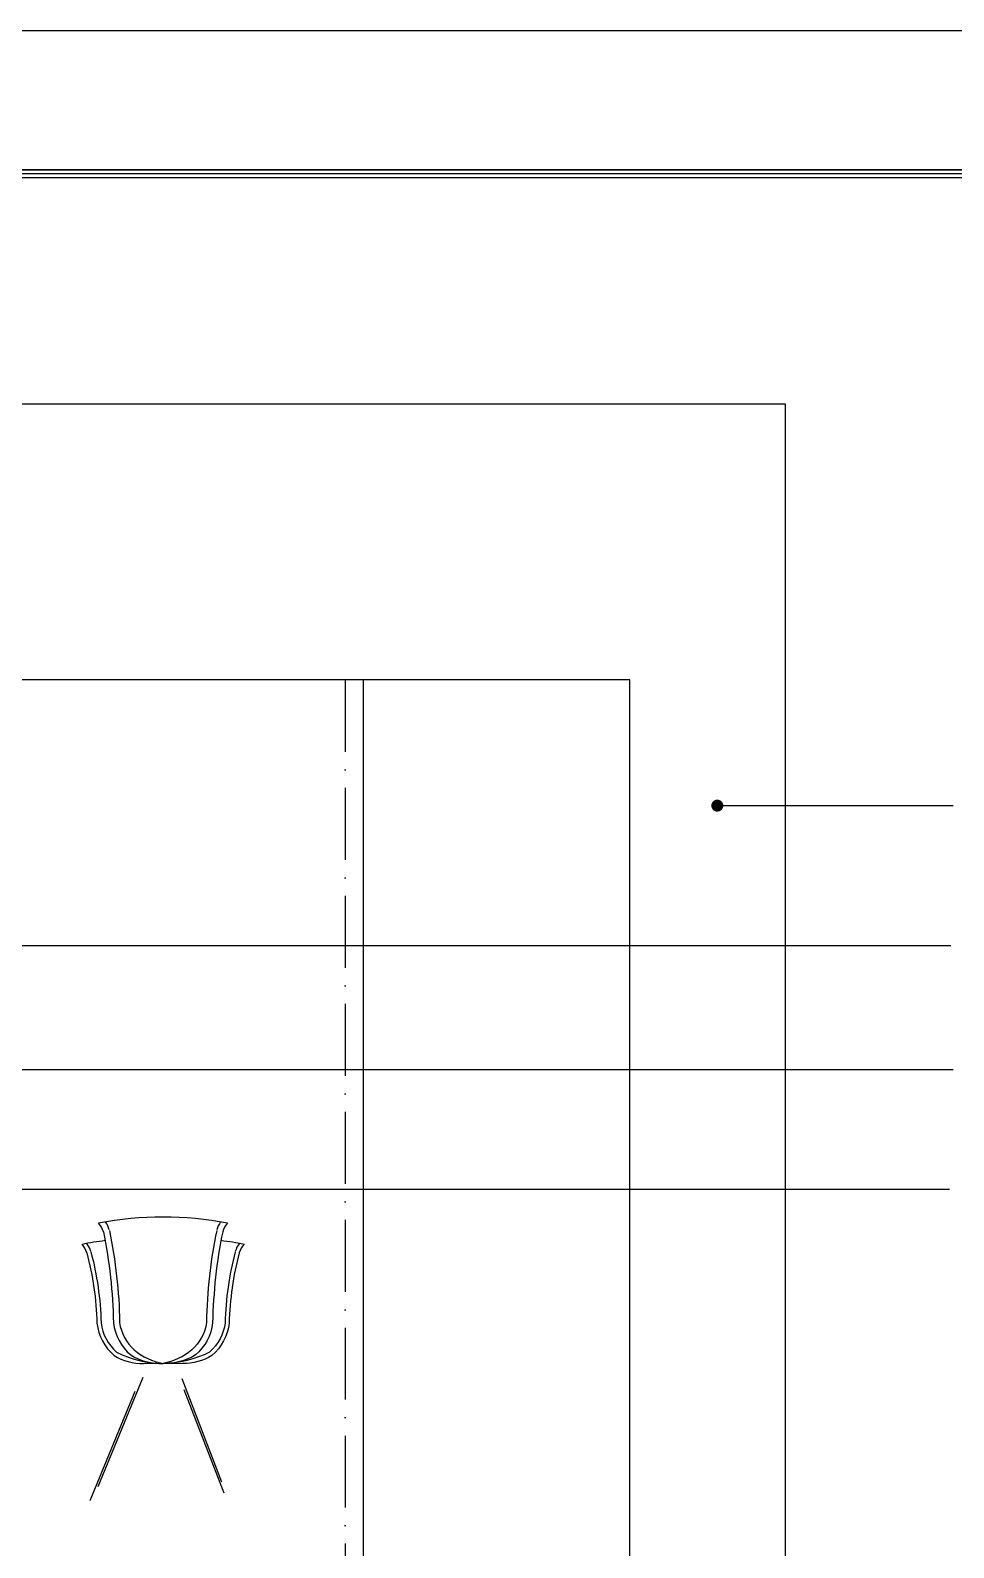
# Model space of a CAD drawing. Header units: millimetres. Extents: x 71641 to 191108, y -23091 to 29972.
# Drawn here: x 125588 to 127129, y -3670 to -1139 of the extents above; entities that cross this region are included whole.
import ezdxf

# ---------------------------------------------------------------- set-up
doc = ezdxf.new("R2010")
doc.units = ezdxf.units.MM
doc.linetypes.add('ACAD_ISO10W100', pattern=[18, 12, -3, 0, -3])
doc.layers.add('00', color=1, linetype='Continuous')
doc.layers.add('1', color=1, linetype='Continuous')
doc.layers.add('4', color=4, linetype='Continuous', lineweight=5)
doc.styles.add('30', font='SimSun.ttf', dxfattribs={"height": 75})
doc.dimstyles.new('30', dxfattribs={"dimscale": 0, "dimtxt": 90, "dimasz": 20, "dimexe": 20, "dimexo": 20, "dimgap": 10, "dimtad": 1, "dimdec": 0, "dimzin": 0, "dimdsep": 46, "dimtxsty": '30', "dimblk": 'ARCHTICK', "dimcen": 20, "dimdle": 10, "dimclrd": 8, "dimclre": 8, "dimclrt": 2, "dimadec": 0, "dimazin": 0, "dimtfac": 1, "dimtdec": 0, "dimtmove": 2, "dimatfit": 3, "dimldrblk": 'DOT', "dimfxl": 0, "dimtolj": 2, "dimtzin": 0, "dimlwd": -1, "dimarcsym": 0})

# ---------------------------------------------------------------- blocks, each defined once
blk = doc.blocks.new('hgeh')
at = {"layer": '1', "color": 191}
for p, q in [((132733.6, -16669.4), (132658.5, -16851.8)), ((132798.4, -16671.1), (132865, -16843.3)), ((132720, -16692.9), (132644.9, -16875.3)), ((132802.1, -16689.6), (132868.7, -16861.8))]:
    blk.add_line(p, q, dxfattribs=at)
at = {"layer": '1', "color": 3}
for points in [[(132667.7, -16426.1, -0.045862), (132684.6, -16578.1, 0.190678), (132713.3, -16631.8, 0.144688), (132767.3, -16645.9)], [(132640.1, -16461.3, -0.059062), (132657, -16578.8, 0.190678), (132685.7, -16632.5, 0.147907), (132734.9, -16645.9)]]:
    blk.add_lwpolyline(points, format="xyb", dxfattribs=at)
at = {"layer": '1', "color": 2}
for points in [[(132677.9, -16424, -0.04571), (132694.9, -16577.4, 0.186262), (132719.4, -16623.4, 0.131814), (132767.3, -16645.9)], [(132856.8, -16424, 0.04571), (132839.7, -16577.4, -0.186262), (132815.2, -16623.4, -0.131814), (132767.3, -16645.9)], [(132646.8, -16459.5, -0.058905), (132663.9, -16578.3, 0.187941), (132689.8, -16626.9, 0.118833), (132767.3, -16645.9)], [(132887.8, -16459.5, 0.058905), (132870.8, -16578.3, -0.187941), (132844.8, -16626.9, -0.118833), (132767.3, -16645.9)]]:
    blk.add_lwpolyline(points, format="xyb", dxfattribs=at)
at = {"layer": '1', "color": 4}
for points in [[(132866.9, -16426.1, 0.045862), (132850.1, -16578.1, -0.190678), (132821.3, -16631.8, -0.144688), (132767.3, -16645.9)], [(132894.5, -16461.3, 0.059062), (132877.7, -16578.8, -0.190678), (132848.9, -16632.5, -0.147907), (132799.8, -16645.9)]]:
    blk.add_lwpolyline(points, format="xyb", dxfattribs=at)
at = {"layer": '1', "color": 3}
for centre, radius, start, end in [((132767.3, -16962.4), 560.7, 78.9361, 101.0639), ((132633.9, -16436), 35.2, 16.2837, 42.8729), ((132739.8, -16997.5), 560.7, 97.0815, 101.0639), ((132606.3, -16471.1), 35.2, 16.2837, 42.8729), ((132794.9, -16997.5), 560.7, 78.9361, 82.9185)]:
    blk.add_arc(centre, radius, start, end, dxfattribs=at)
at = {"layer": '1', "color": 2}
for centre, radius, start, end in [((132633.9, -16436), 45.6, 16.2837, 34.9242), ((132900.7, -16436), 45.6, 145.0758, 163.7163), ((132606.3, -16471.1), 42.1, 16.2837, 37.1225), ((132928.3, -16471.1), 42.1, 142.8775, 163.7163)]:
    blk.add_arc(centre, radius, start, end, dxfattribs=at)
at = {"layer": '1', "color": 4}
for centre in [(132900.7, -16436), (132928.3, -16471.1)]:
    blk.add_arc(centre, 35.2, 137.1271, 163.7163, dxfattribs=at)
at = {"layer": '4', "color": 3}
blk.add_line((132799.8, -16645.9), (132734.9, -16645.9), dxfattribs=at)
blk = doc.blocks.new('_ARCHTICK')
at = {"color": 0, "linetype": 'ByBlock', "const_width": 0.15}
blk.add_lwpolyline([(-0.5, -0.5), (0.5, 0.5)], dxfattribs=at)
blk = doc.blocks.new('DOT')
at = {"color": 0, "linetype": 'ByBlock'}
blk.add_line((-0.5, 0), (-1, 0), dxfattribs=at)
at = {"color": 0, "linetype": 'ByBlock', "const_width": 0.5}
blk.add_lwpolyline([(-0.25, 0, 1), (0.25, 0, 1)], format="xyb", close=True, dxfattribs=at)

msp = doc.modelspace()

# ---------------------------------------------------------------- linework, layer by layer
at = {"color": 3, "lineweight": -2}
msp.add_line((131141.9, -1371.3), (119660.3, -1371.3), dxfattribs=at)
at = {"color": 0}
for p, q in [((126848, -1762.5), (122098, -1762.5)), ((126848, -4562.5), (126848, -1762.5)), ((126588, -2222.5), (122698, -2222.5)), ((126588, -4562.5), (126588, -2222.5))]:
    msp.add_line(p, q, dxfattribs=at)
at = {"color": 210, "linetype": 'ACAD_ISO10W100', "ltscale": 10}
msp.add_line((126113, -2222.5), (126113, -4562.5), dxfattribs=at)
at = {"color": 1}
msp.add_line((126143, -2222.5), (126143, -4562.5), dxfattribs=at)
at = {"color": 3, "lineweight": -2}
for points in [[(119660.3, -1371.3), (131141.9, -1371.3), (131141.9, -9390.9), (119660.3, -9390.9)], [(119666.8, -1377.8), (131135.4, -1377.8), (131135.4, -9384.4), (119666.8, -9384.4)], [(119673.3, -1384.3), (131128.9, -1384.3), (131128.9, -9377.9), (119673.3, -9377.9)]]:
    msp.add_lwpolyline(points, close=True, dxfattribs=at)
at = {"layer": '00', "color": 8, "lineweight": -2}
msp.add_lwpolyline([(119427.7, -1138.7), (131374.4, -1138.7), (131374.4, -9623.5), (119427.7, -9623.5)], close=True, dxfattribs=at)

# ---------------------------------------------------------------- block references
at = {"color": 3}
msp.add_blockref('hgeh', (-6958, 13283.2), dxfattribs=at)

# ---------------------------------------------------------------- leaders
for points in [[(126734.2, -2432.1), (127127.9, -2432.1)], [(125543.2, -2872.2), (127127.9, -2872.2)], [(125085.4, -3071.7), (127121.7, -3071.7)]]:
    msp.add_leader(points, dimstyle='30', override={"dimscale": 1, "dimtxt": 75, "dimtad": 0, "dimldrblk": 'DOT'}, dxfattribs=at)
msp.add_leader([(125085.1, -2922.4), (125085.1, -2665.6), (127124.1, -2665.6)], dimstyle='30', override={"dimscale": 1, "dimtxt": 75, "dimtad": 0, "dimldrblk": 'DOT'})

doc.saveas('drawing.dxf')
